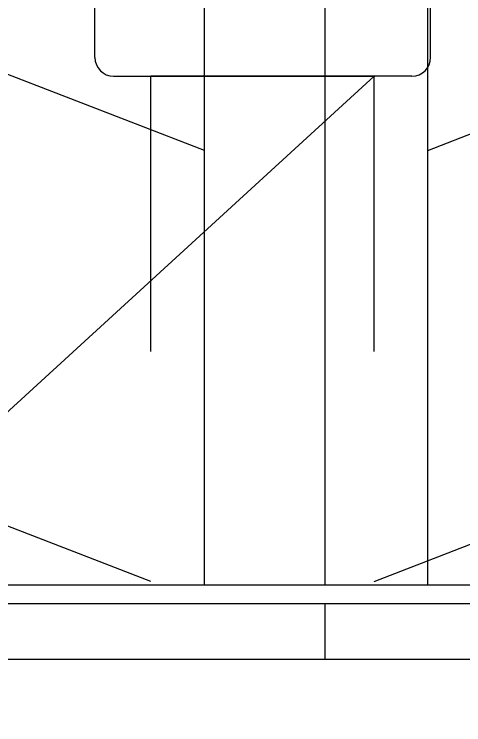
# Model space of a CAD drawing. Extents: x 10753 to 18704, y -5361 to 1140.
# Drawn here: x 11632.268 to 11634.152, y -3620.081 to -3617.101 of the extents above; entities that cross this region are included whole.
import ezdxf

# ---------------------------------------------------------------- set-up
doc = ezdxf.new("R2010")
doc.units = 0
doc.header["$LTSCALE"] = 30
doc.header["$MEASUREMENT"] = 0
doc.layers.add('bath', color=23, linetype='CONTINUOUS')
doc.layers.add('furniture', color=9, linetype='CONTINUOUS')

msp = doc.modelspace()

# ---------------------------------------------------------------- linework, layer by layer
at = {"layer": 'bath'}
for p, q in [((11633.57085, -3619.49443), (11633.57085, -3612.17678)), ((11633.0657, -3617.67214), (11633.0657, -3614.71716)), ((11634.0017, -3619.49443), (11634.0017, -3614.71716)), ((11632.60614, -3617.28291), (11632.60614, -3617.05453)), ((11634.01297, -3617.28291), (11634.01297, -3617.05453)), ((11633.0657, -3617.67214), (11631.70743, -3617.14781)), ((11634.0017, -3617.67214), (11635.35998, -3617.14781)), ((11633.77614, -3617.36091), (11630.80726, -3620.08118)), ((11632.68414, -3617.36091), (11633.77897, -3617.36091)), ((11632.84014, -3618.5154), (11632.84014, -3617.36091)), ((11633.93497, -3617.36091), (11632.84014, -3617.36091)), ((11633.77614, -3618.5154), (11633.77614, -3617.36091)), ((11633.0657, -3619.49443), (11633.0657, -3617.67214)), ((11632.84014, -3619.4798), (11631.77671, -3619.06928)), ((11633.77614, -3619.4798), (11634.83956, -3619.06928)), ((11631.79809, -3619.49443), (11635.26932, -3619.49443)), ((11631.70679, -3619.57184), (11635.36062, -3619.57184)), ((11621.1119, -3619.80643), (11646.31683, -3619.80643))]:
    msp.add_line(p, q, dxfattribs=at)
for centre, start, end in [((11632.68414, -3617.28291), 180, 270), ((11633.93497, -3617.28291), 270, 0)]:
    msp.add_arc(centre, 0.078, start, end, dxfattribs=at)
at = {"layer": 'furniture', "color": 3}
msp.add_line((11633.57085, -3619.80643), (11633.57085, -3619.57184), dxfattribs=at)

doc.saveas('drawing.dxf')
